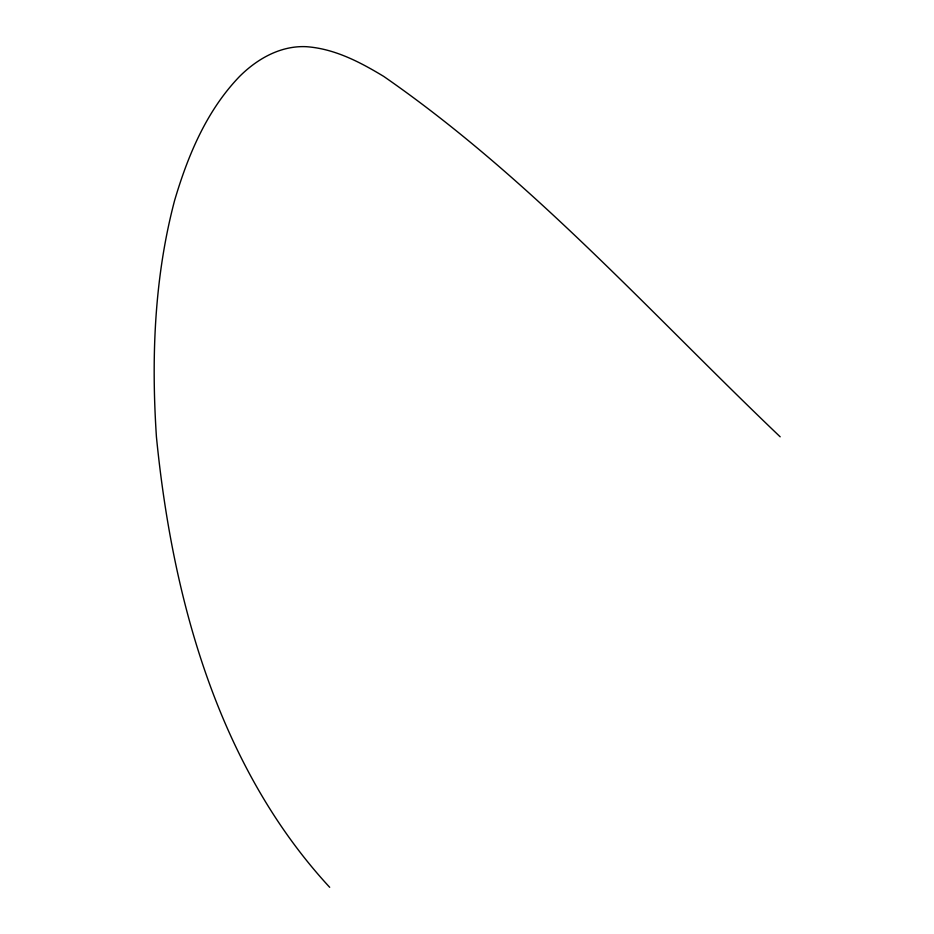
<?xml version="1.0" encoding="UTF-8"?>
<svg xmlns="http://www.w3.org/2000/svg" width="934" height="934" viewBox="0 0 934 934"><rect width="100%" height="100%" fill="white"/><g stroke="black" fill="none" stroke-linecap="round" stroke-linejoin="round"><path stroke-width="1.4" d="M780.17 436.808C651.196 313.777 530.991 178.441 383.746 76.425C360.069 62.088 334.57 48.708 306.469 46.7C280.772 45.404 257.294 58.749 239.594 76.425C206.577 110.656 187.886 155.499 174.6 200.495C154.285 277.433 151.191 357.722 156.422 436.808C172.288 597.48 217.634 766.043 329.69 887.3"/></g></svg>
